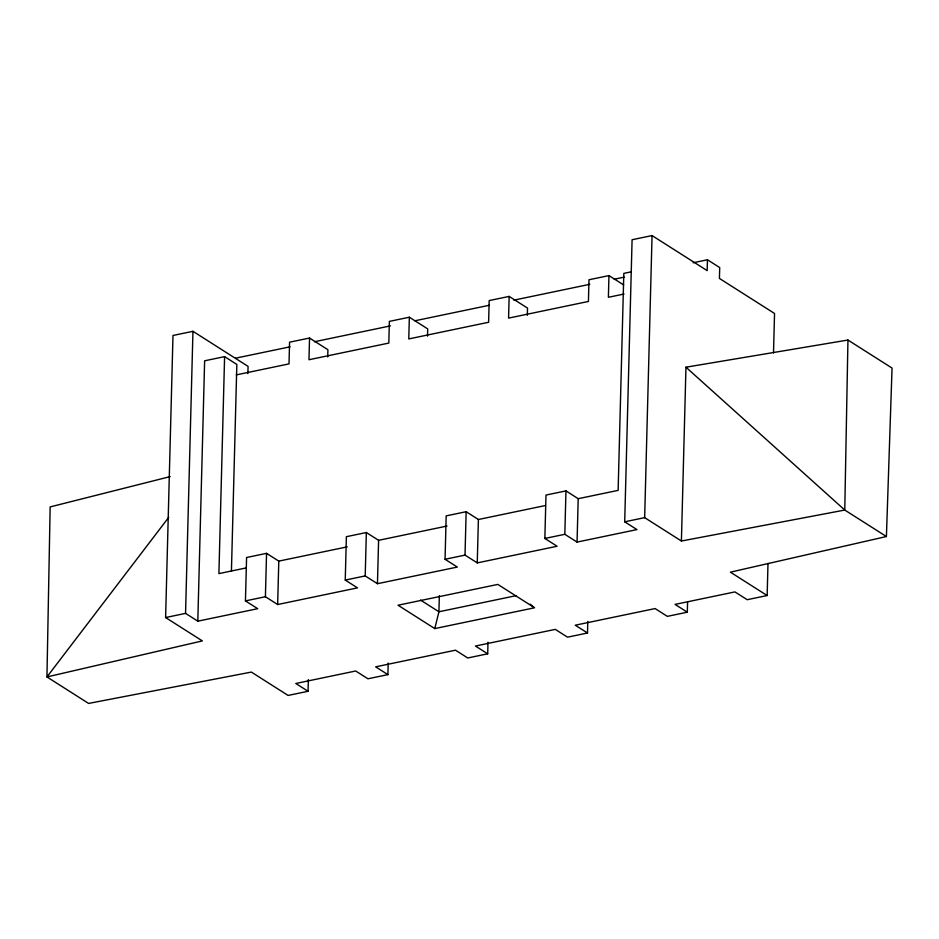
<?xml version="1.0" encoding="UTF-8"?>
<svg xmlns="http://www.w3.org/2000/svg" width="939" height="939" viewBox="0 0 939 939"><rect width="100%" height="100%" fill="white"/><g stroke="black" fill="none" stroke-linecap="round" stroke-linejoin="round"><path stroke-width="1.41" d="M847.952 340.035L844.771 510.053L886.416 536.533L892.05 368.076L847.952 340.035L685.963 367.208L681.409 541.017L844.771 510.053L685.963 367.208M487.998 642.241L487.705 653.814L475.451 646.032L555.289 629.376L567.543 637.17L587.509 633.003L587.779 621.418M170.182 476.601L50.154 506.919L46.95 676.937L202.355 640.914L165.604 617.545L172.987 335.469L192.953 331.314L248.072 366.363L247.884 373.593M347.23 546.862L278.789 561.123L266.547 553.341L246.581 557.508L245.443 600.901L257.697 608.683L197.812 621.172L185.558 613.378L192.953 331.314M197.812 621.172L204.632 360.799L224.597 356.632L236.839 364.426L231.428 571.147M224.597 356.632L218.904 573.612L245.995 567.966M447.034 526.04L378.593 540.312L366.351 532.53L346.385 536.685L345.247 580.079L357.501 587.873L277.651 604.528L265.408 596.735L266.547 553.341M277.651 604.528L278.789 561.123M236.252 374.896L289.012 363.886L289.576 342.195L309.541 338.028L308.966 359.731L388.816 343.075L389.38 321.384L409.345 317.218L427.714 328.908L427.527 336.139M168.691 517.401L46.95 676.937L88.595 703.428L251.347 672.078L288.097 695.435L308.051 691.28L308.356 679.59M327.723 356.949L327.911 349.719L309.541 338.028M545.406 505.534L478.397 519.502L466.155 511.708L446.189 515.875L445.051 559.268L457.305 567.062L377.455 583.706L365.212 575.924L366.351 532.53M377.455 583.706L378.593 540.312M308.051 691.28L295.808 683.486L355.693 670.998L367.935 678.791L387.901 674.625L388.194 663.051M409.345 317.218L408.782 338.92L488.62 322.265L489.184 300.574L509.149 296.407L527.518 308.086L527.331 315.328M439.346 595.702L438.924 611.77L434.78 628.59L398.03 605.221L497.834 584.41L534.584 607.779L434.78 628.59M630.938 271.899L623.813 273.39L618.132 490.369L578.201 498.691L565.959 490.897L545.993 495.064L544.855 538.458L557.109 546.252L477.258 562.895L465.016 555.113L466.155 511.708M477.258 562.895L478.397 519.502M509.149 296.407L508.586 318.11L588.424 301.454L588.988 279.752L608.953 275.597L623.649 284.94M693.111 262.767L707.454 259.774L707.173 270.632L652.053 235.572L632.088 239.738L624.705 521.814L636.947 529.596L577.062 542.085L564.82 534.303L565.959 490.897M577.062 542.085L578.201 498.691M608.953 275.597L608.39 297.287L624.071 294.024M681.409 541.017L644.659 517.647L652.053 235.572M587.509 633.003L575.255 625.21L655.093 608.566L667.347 616.36L687.313 612.193L687.571 602.063M687.313 612.193L675.059 604.399L734.944 591.91L747.186 599.704L767.151 595.537L767.996 563.388M773.501 352.935L774.546 313.473L719.415 278.425L719.708 267.568L707.454 259.774M886.416 536.533L730.401 572.168L767.151 595.537M235.56 358.182L290.069 346.82M314.448 341.737L390.471 325.88M414.85 320.798L489.442 305.245M513.821 300.163L589.845 284.306M614.223 279.223L624.259 277.122M165.604 617.545L185.558 613.378M245.443 600.901L265.408 596.735M345.247 580.079L365.212 575.924M445.051 559.268L465.016 555.113M544.855 538.458L564.82 534.303M624.705 521.814L644.659 517.647M515.91 595.713L438.924 611.77L420.543 600.08M487.705 653.814L467.739 657.981L455.497 650.187L375.647 666.843L387.901 674.625M530.066 604.164L533.458 606.876"/></g></svg>
